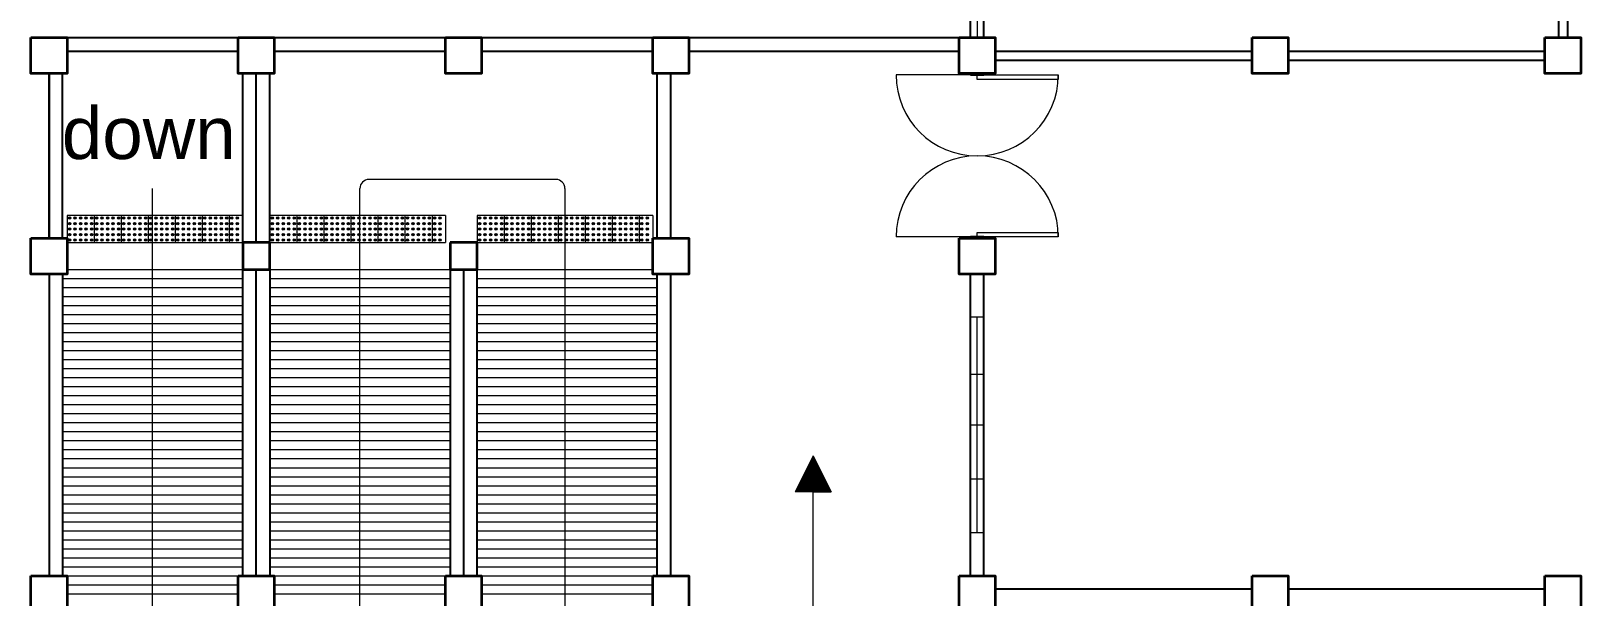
# Model space of a CAD drawing. Header units: millimetres. Extents: x 5 to 430, y 3 to 339.
# Drawn here: x 6.87 to 24.07, y 43.05 to 49.32 of the extents above; entities that cross this region are included whole.
import ezdxf

# ---------------------------------------------------------------- set-up
doc = ezdxf.new("R2010")
doc.units = ezdxf.units.MM
doc.header["$MEASUREMENT"] = 0
doc.styles.add('SWISSLT175', font='swissl.ttf', dxfattribs={"height": 0.175})

msp = doc.modelspace()

# ---------------------------------------------------------------- linework, layer by layer
at = {"color": 8, "linetype": 'ByBlock', "lineweight": 25}
for p, q in [((17.297, 49.25), (17.297, 54.85)), ((17.447, 49.25), (17.447, 54.85)), ((23.822, 51.5), (23.822, 49.25)), ((23.922, 51.45), (23.922, 49.25)), ((17.572, 49.1), (20.422, 49.1)), ((20.822, 49.1), (23.672, 49.1)), ((17.297, 48.837), (17.297, 48.85)), ((17.447, 48.837), (17.447, 48.85)), ((17.572, 49), (20.422, 49)), ((20.822, 49), (23.672, 49)), ((17.297, 47.934), (17.297, 47.94)), ((17.447, 47.934), (17.447, 47.94)), ((17.297, 47.025), (17.297, 47.037)), ((17.447, 47.025), (17.447, 47.037)), ((17.297, 43.275), (17.297, 46.625)), ((17.447, 43.275), (17.447, 46.625)), ((20.422, 43.125), (17.572, 43.125)), ((23.672, 43.125), (20.822, 43.125))]:
    msp.add_line(p, q, dxfattribs=at)
at = {"color": 8, "linetype": 'ByBlock', "lineweight": 9}
msp.add_line((17.372, 51.562), (17.372, 49.25), dxfattribs=at)
at = {"color": 8, "lineweight": 25}
for p, q in [((7.272, 49.25), (11.872, 49.25)), ((11.872, 49.25), (17.172, 49.25)), ((7.272, 49.1), (9.172, 49.1)), ((9.572, 49.1), (11.472, 49.1)), ((11.872, 49.1), (13.772, 49.1)), ((14.172, 49.1), (17.172, 49.1)), ((7.072, 48.85), (7.072, 47.025)), ((7.072, 47.025), (7.072, 48.85)), ((7.222, 47.025), (7.222, 48.85)), ((9.222, 46.975), (9.222, 48.85)), ((9.372, 46.975), (9.372, 48.85)), ((9.522, 46.975), (9.522, 48.85)), ((13.822, 47.025), (13.822, 48.85)), ((13.972, 47.025), (13.972, 48.85)), ((17.297, 48.85), (17.297, 48.837)), ((17.447, 48.85), (17.447, 48.837)), ((17.297, 48.837), (17.447, 48.837)), ((11.522, 46.975), (11.522, 43.275)), ((11.822, 43.275), (11.822, 46.975)), ((17.447, 47.037), (17.297, 47.037)), ((17.297, 47.025), (17.297, 47.037)), ((17.447, 47.025), (17.447, 47.037)), ((7.072, 46.625), (7.072, 43.275)), ((7.222, 46.625), (7.222, 43.275)), ((9.222, 43.275), (9.222, 46.675)), ((9.372, 43.275), (9.372, 46.675)), ((9.522, 46.675), (9.522, 43.275)), ((11.672, 46.675), (11.672, 43.275)), ((13.822, 43.275), (13.822, 46.625)), ((13.972, 43.275), (13.972, 46.625)), ((17.447, 46.625), (17.297, 46.625))]:
    msp.add_line(p, q, dxfattribs=at)
at = {"color": 8, "lineweight": 13}
for p, q in [((17.372, 48.837), (16.472, 48.837)), ((17.372, 48.837), (18.272, 48.837)), ((17.372, 48.787), (17.372, 48.837)), ((18.272, 48.787), (17.372, 48.787)), ((18.272, 48.837), (18.272, 48.787)), ((17.372, 47.037), (16.472, 47.037)), ((17.372, 47.087), (18.272, 47.087)), ((17.372, 47.037), (17.372, 47.087)), ((18.272, 47.037), (17.372, 47.037)), ((18.272, 47.087), (18.272, 47.037))]:
    msp.add_line(p, q, dxfattribs=at)
at = {"color": 8, "lineweight": 9}
for p, q in [((12.697, 47.675), (10.622, 47.675)), ((8.222, 34.675), (8.222, 47.575)), ((10.522, 33.622), (10.522, 47.575)), ((12.797, 47.575), (12.797, 33.622)), ((7.572, 47.275), (7.272, 47.275)), ((7.272, 47.275), (7.272, 46.975)), ((7.872, 47.275), (7.572, 47.275)), ((7.572, 47.275), (7.572, 46.975)), ((8.172, 47.275), (7.872, 47.275)), ((7.872, 47.275), (7.872, 46.975)), ((8.472, 47.275), (8.172, 47.275)), ((8.172, 47.275), (8.172, 46.975)), ((8.772, 47.275), (8.472, 47.275)), ((8.472, 47.275), (8.472, 46.975)), ((8.772, 47.275), (8.772, 46.975)), ((9.072, 47.275), (8.772, 47.275)), ((9.072, 47.275), (9.072, 46.975)), ((9.222, 47.275), (9.072, 47.275)), ((9.222, 47.275), (9.222, 46.975)), ((9.822, 47.275), (9.522, 47.275)), ((9.522, 47.275), (9.522, 46.975)), ((10.122, 47.275), (9.822, 47.275)), ((9.822, 47.275), (9.822, 46.975)), ((10.422, 47.275), (10.122, 47.275)), ((10.122, 47.275), (10.122, 46.975)), ((10.722, 47.275), (10.422, 47.275)), ((10.422, 47.275), (10.422, 46.975)), ((11.022, 47.275), (10.722, 47.275)), ((10.722, 47.275), (10.722, 46.975)), ((11.322, 47.275), (11.022, 47.275)), ((11.022, 47.275), (11.022, 46.975)), ((11.472, 47.275), (11.322, 47.275)), ((11.322, 47.275), (11.322, 46.975)), ((11.472, 47.275), (11.472, 46.975)), ((12.122, 47.275), (11.822, 47.275)), ((11.822, 47.275), (11.822, 46.975)), ((12.422, 47.275), (12.122, 47.275)), ((12.122, 47.275), (12.122, 46.975)), ((12.722, 47.275), (12.422, 47.275)), ((12.422, 47.275), (12.422, 46.975)), ((13.022, 47.275), (12.722, 47.275)), ((12.722, 47.275), (12.722, 46.975)), ((13.322, 47.275), (13.022, 47.275)), ((13.022, 47.275), (13.022, 46.975)), ((13.622, 47.275), (13.322, 47.275)), ((13.322, 47.275), (13.322, 46.975)), ((13.772, 47.275), (13.622, 47.275)), ((13.622, 47.275), (13.622, 46.975)), ((13.772, 47.275), (13.772, 46.975)), ((7.272, 46.975), (7.572, 46.975)), ((7.572, 46.975), (7.872, 46.975)), ((7.872, 46.975), (8.172, 46.975)), ((8.172, 46.975), (8.472, 46.975)), ((8.472, 46.975), (8.772, 46.975)), ((8.772, 46.975), (9.072, 46.975)), ((9.072, 46.975), (9.372, 46.975)), ((9.522, 46.975), (9.822, 46.975)), ((9.822, 46.975), (10.122, 46.975)), ((10.122, 46.975), (10.422, 46.975)), ((10.422, 46.975), (10.722, 46.975)), ((10.722, 46.975), (11.022, 46.975)), ((11.022, 46.975), (11.472, 46.975)), ((11.822, 46.975), (12.122, 46.975)), ((12.122, 46.975), (12.422, 46.975)), ((12.422, 46.975), (12.722, 46.975)), ((12.722, 46.975), (13.022, 46.975)), ((13.022, 46.975), (13.322, 46.975)), ((13.322, 46.975), (13.772, 46.975)), ((7.272, 46.675), (9.222, 46.675)), ((9.522, 46.675), (11.522, 46.675)), ((11.822, 46.675), (13.772, 46.675)), ((7.222, 46.575), (9.222, 46.575)), ((7.222, 46.475), (9.222, 46.475)), ((9.522, 46.575), (11.522, 46.575)), ((9.522, 46.475), (11.522, 46.475)), ((11.822, 46.575), (13.822, 46.575)), ((11.822, 46.475), (13.822, 46.475)), ((7.222, 46.375), (9.222, 46.375)), ((7.222, 46.275), (9.222, 46.275)), ((9.522, 46.375), (11.522, 46.375)), ((9.522, 46.275), (11.522, 46.275)), ((11.822, 46.375), (13.822, 46.375)), ((11.822, 46.275), (13.822, 46.275)), ((7.222, 46.175), (9.222, 46.175)), ((9.522, 46.175), (11.522, 46.175)), ((11.822, 46.175), (13.822, 46.175)), ((17.297, 46.15), (17.447, 46.15)), ((17.297, 44.95), (17.297, 46.15)), ((17.372, 43.75), (17.372, 46.15)), ((17.447, 46.15), (17.447, 43.75)), ((7.222, 46.075), (9.222, 46.075)), ((7.222, 45.975), (9.222, 45.975)), ((9.522, 46.075), (11.522, 46.075)), ((9.522, 45.975), (11.522, 45.975)), ((11.822, 46.075), (13.822, 46.075)), ((11.822, 45.975), (13.822, 45.975)), ((7.222, 45.875), (9.222, 45.875)), ((7.222, 45.775), (9.222, 45.775)), ((9.522, 45.875), (11.522, 45.875)), ((9.522, 45.775), (11.522, 45.775)), ((11.822, 45.875), (13.822, 45.875)), ((11.822, 45.775), (13.822, 45.775)), ((7.222, 45.675), (9.222, 45.675)), ((9.522, 45.675), (11.522, 45.675)), ((11.822, 45.675), (13.822, 45.675)), ((7.222, 45.575), (9.222, 45.575)), ((7.222, 45.475), (9.222, 45.475)), ((9.522, 45.575), (11.522, 45.575)), ((9.522, 45.475), (11.522, 45.475)), ((11.822, 45.575), (13.822, 45.575)), ((11.822, 45.475), (13.822, 45.475)), ((17.297, 45.512), (17.447, 45.512)), ((7.222, 45.375), (9.222, 45.375)), ((7.222, 45.275), (9.222, 45.275)), ((9.522, 45.375), (11.522, 45.375)), ((9.522, 45.275), (11.522, 45.275)), ((11.822, 45.375), (13.822, 45.375)), ((11.822, 45.275), (13.822, 45.275)), ((7.222, 45.175), (9.222, 45.175)), ((7.222, 45.075), (9.222, 45.075)), ((9.522, 45.175), (11.522, 45.175)), ((9.522, 45.075), (11.522, 45.075)), ((11.822, 45.175), (13.822, 45.175)), ((11.822, 45.075), (13.822, 45.075)), ((7.222, 44.975), (9.222, 44.975)), ((9.522, 44.975), (11.522, 44.975)), ((11.822, 44.975), (13.822, 44.975)), ((17.297, 44.95), (17.297, 43.75)), ((17.297, 44.95), (17.447, 44.95)), ((7.222, 44.875), (9.222, 44.875)), ((7.222, 44.775), (9.222, 44.775)), ((9.522, 44.875), (11.522, 44.875)), ((9.522, 44.775), (11.522, 44.775)), ((11.822, 44.875), (13.822, 44.875)), ((11.822, 44.775), (13.822, 44.775)), ((7.222, 44.675), (9.222, 44.675)), ((7.222, 44.575), (9.222, 44.575)), ((9.522, 44.675), (11.522, 44.675)), ((9.522, 44.575), (11.522, 44.575)), ((11.822, 44.675), (13.822, 44.675)), ((11.822, 44.575), (13.822, 44.575)), ((15.552, 44.606), (15.352, 44.206)), ((15.552, 44.556), (15.527, 44.556)), ((15.552, 44.566), (15.532, 44.566)), ((15.552, 44.576), (15.537, 44.576)), ((15.552, 44.586), (15.542, 44.586)), ((15.552, 44.596), (15.547, 44.596)), ((15.552, 44.606), (15.752, 44.206)), ((15.557, 44.596), (15.552, 44.596)), ((15.562, 44.586), (15.552, 44.586)), ((15.567, 44.576), (15.552, 44.576)), ((15.572, 44.566), (15.552, 44.566)), ((15.577, 44.556), (15.552, 44.556)), ((7.222, 44.475), (9.222, 44.475)), ((9.522, 44.475), (11.522, 44.475)), ((11.822, 44.475), (13.822, 44.475)), ((15.552, 44.376), (15.437, 44.376)), ((15.552, 44.386), (15.442, 44.386)), ((15.552, 44.396), (15.447, 44.396)), ((15.552, 44.406), (15.452, 44.406)), ((15.552, 44.416), (15.457, 44.416)), ((15.552, 44.426), (15.462, 44.426)), ((15.552, 44.436), (15.467, 44.436)), ((15.552, 44.446), (15.472, 44.446)), ((15.552, 44.456), (15.477, 44.456)), ((15.552, 44.466), (15.482, 44.466)), ((15.552, 44.476), (15.487, 44.476)), ((15.552, 44.486), (15.492, 44.486)), ((15.552, 44.496), (15.497, 44.496)), ((15.552, 44.506), (15.502, 44.506)), ((15.552, 44.516), (15.507, 44.516)), ((15.552, 44.526), (15.512, 44.526)), ((15.552, 44.536), (15.517, 44.536)), ((15.552, 44.546), (15.522, 44.546)), ((15.582, 44.546), (15.552, 44.546)), ((15.587, 44.536), (15.552, 44.536)), ((15.592, 44.526), (15.552, 44.526)), ((15.597, 44.516), (15.552, 44.516)), ((15.602, 44.506), (15.552, 44.506)), ((15.607, 44.496), (15.552, 44.496)), ((15.612, 44.486), (15.552, 44.486)), ((15.617, 44.476), (15.552, 44.476)), ((15.622, 44.466), (15.552, 44.466)), ((15.627, 44.456), (15.552, 44.456)), ((15.632, 44.446), (15.552, 44.446)), ((15.637, 44.436), (15.552, 44.436)), ((15.642, 44.426), (15.552, 44.426)), ((15.647, 44.416), (15.552, 44.416)), ((15.652, 44.406), (15.552, 44.406)), ((15.657, 44.396), (15.552, 44.396)), ((15.662, 44.386), (15.552, 44.386)), ((15.667, 44.376), (15.552, 44.376)), ((7.222, 44.375), (9.222, 44.375)), ((7.222, 44.275), (9.222, 44.275)), ((9.522, 44.375), (11.522, 44.375)), ((9.522, 44.275), (11.522, 44.275)), ((11.822, 44.375), (13.822, 44.375)), ((11.822, 44.275), (13.822, 44.275)), ((15.552, 44.206), (15.352, 44.206)), ((15.552, 44.216), (15.357, 44.216)), ((15.552, 44.226), (15.362, 44.226)), ((15.552, 44.236), (15.367, 44.236)), ((15.552, 44.246), (15.372, 44.246)), ((15.552, 44.256), (15.377, 44.256)), ((15.552, 44.266), (15.382, 44.266)), ((15.552, 44.276), (15.387, 44.276)), ((15.552, 44.286), (15.392, 44.286)), ((15.552, 44.296), (15.397, 44.296)), ((15.552, 44.296), (15.397, 44.296)), ((15.552, 44.306), (15.402, 44.306)), ((15.552, 44.316), (15.407, 44.316)), ((15.552, 44.326), (15.412, 44.326)), ((15.552, 44.336), (15.417, 44.336)), ((15.552, 44.346), (15.422, 44.346)), ((15.552, 44.356), (15.427, 44.356)), ((15.552, 44.366), (15.432, 44.366)), ((15.672, 44.366), (15.552, 44.366)), ((15.677, 44.356), (15.552, 44.356)), ((15.682, 44.346), (15.552, 44.346)), ((15.687, 44.336), (15.552, 44.336)), ((15.692, 44.326), (15.552, 44.326)), ((15.697, 44.316), (15.552, 44.316)), ((15.702, 44.306), (15.552, 44.306)), ((15.707, 44.296), (15.552, 44.296)), ((15.707, 44.296), (15.552, 44.296)), ((15.712, 44.286), (15.552, 44.286)), ((15.717, 44.276), (15.552, 44.276)), ((15.722, 44.266), (15.552, 44.266)), ((15.727, 44.256), (15.552, 44.256)), ((15.732, 44.246), (15.552, 44.246)), ((15.737, 44.236), (15.552, 44.236)), ((15.552, 44.226), (15.742, 44.226)), ((15.552, 44.216), (15.747, 44.216)), ((15.552, 36.888), (15.552, 44.206)), ((15.552, 44.206), (15.752, 44.206)), ((17.297, 44.35), (17.447, 44.35)), ((7.222, 44.175), (9.222, 44.175)), ((7.222, 44.075), (9.222, 44.075)), ((9.522, 44.175), (11.522, 44.175)), ((9.522, 44.075), (11.522, 44.075)), ((11.822, 44.175), (13.822, 44.175)), ((11.822, 44.075), (13.822, 44.075)), ((7.222, 43.975), (9.222, 43.975)), ((7.222, 43.875), (9.222, 43.875)), ((9.522, 43.975), (11.522, 43.975)), ((9.522, 43.875), (11.522, 43.875)), ((11.822, 43.975), (13.822, 43.975)), ((11.822, 43.875), (13.822, 43.875)), ((7.222, 43.775), (9.222, 43.775)), ((9.522, 43.775), (11.522, 43.775)), ((11.822, 43.775), (13.822, 43.775)), ((17.447, 43.75), (17.297, 43.75)), ((7.222, 43.675), (9.222, 43.675)), ((7.222, 43.575), (9.222, 43.575)), ((9.522, 43.675), (11.522, 43.675)), ((9.522, 43.575), (11.522, 43.575)), ((11.822, 43.675), (13.822, 43.675)), ((11.822, 43.575), (13.822, 43.575)), ((7.222, 43.475), (9.222, 43.475)), ((7.222, 43.375), (9.222, 43.375)), ((9.522, 43.475), (11.522, 43.475)), ((9.522, 43.375), (11.522, 43.375)), ((11.822, 43.475), (13.822, 43.475)), ((11.822, 43.375), (13.822, 43.375)), ((7.222, 43.275), (9.222, 43.275)), ((7.272, 43.175), (9.172, 43.175)), ((9.522, 43.275), (11.522, 43.275)), ((9.572, 43.175), (11.472, 43.175)), ((11.822, 43.275), (13.822, 43.275)), ((11.872, 43.175), (13.772, 43.175)), ((7.272, 43.075), (9.172, 43.075)), ((9.572, 43.075), (11.472, 43.075)), ((11.872, 43.075), (13.772, 43.075))]:
    msp.add_line(p, q, dxfattribs=at)
at = {"color": 8, "lineweight": 35}
for p, q in [((9.522, 46.975), (9.222, 46.975)), ((9.222, 46.975), (9.222, 46.675)), ((9.522, 46.675), (9.522, 46.975)), ((11.822, 46.975), (11.522, 46.975)), ((11.522, 46.975), (11.522, 46.675)), ((11.822, 46.675), (11.822, 46.975)), ((9.222, 46.675), (9.522, 46.675)), ((9.222, 46.675), (9.522, 46.675)), ((11.522, 46.675), (11.822, 46.675))]:
    msp.add_line(p, q, dxfattribs=at)
at = {"color": 8, "lineweight": 9}
for points in [[(17.297, 51.562), (17.447, 51.562), (17.447, 49.25), (17.297, 49.25)], [(17.297, 43.75), (17.297, 46.15), (17.447, 46.15), (17.447, 43.75)], [(17.297, 46.15), (17.447, 46.15), (17.447, 43.75), (17.297, 43.75)]]:
    msp.add_lwpolyline(points, close=True, dxfattribs=at)
at = {"color": 8, "lineweight": 35}
for points in [[(6.872, 49.25), (7.272, 49.25), (7.272, 48.85), (6.872, 48.85)], [(9.172, 49.25), (9.572, 49.25), (9.572, 48.85), (9.172, 48.85)], [(11.472, 49.25), (11.872, 49.25), (11.872, 48.85), (11.472, 48.85)], [(13.772, 49.25), (14.172, 49.25), (14.172, 48.85), (13.772, 48.85)], [(6.872, 47.025), (7.272, 47.025), (7.272, 46.625), (6.872, 46.625)], [(13.772, 47.025), (14.172, 47.025), (14.172, 46.625), (13.772, 46.625)], [(17.172, 47.025), (17.572, 47.025), (17.572, 46.625), (17.172, 46.625)], [(6.872, 43.275), (7.272, 43.275), (7.272, 42.875), (6.872, 42.875)], [(9.172, 43.275), (9.572, 43.275), (9.572, 42.875), (9.172, 42.875)], [(11.472, 43.275), (11.872, 43.275), (11.872, 42.875), (11.472, 42.875)], [(13.772, 43.275), (14.172, 43.275), (14.172, 42.875), (13.772, 42.875)]]:
    msp.add_lwpolyline(points, close=True, dxfattribs=at)
at = {"color": 8, "linetype": 'ByBlock', "lineweight": 35}
for points in [[(17.172, 49.25), (17.572, 49.25), (17.572, 48.85), (17.172, 48.85)], [(20.422, 49.25), (20.822, 49.25), (20.822, 48.85), (20.422, 48.85)], [(23.672, 49.25), (24.072, 49.25), (24.072, 48.85), (23.672, 48.85)], [(17.172, 43.275), (17.572, 43.275), (17.572, 42.875), (17.172, 42.875)], [(20.422, 43.275), (20.822, 43.275), (20.822, 42.875), (20.422, 42.875)], [(23.672, 43.275), (24.072, 43.275), (24.072, 42.875), (23.672, 42.875)]]:
    msp.add_lwpolyline(points, close=True, dxfattribs=at)
at = {"color": 8, "lineweight": 9}
for centre, radius in [((7.3, 47.247), 0.013), ((7.3, 47.186), 0.013), ((7.3, 47.125), 0.013), ((7.3, 47.247), 0.009), ((7.3, 47.186), 0.009), ((7.3, 47.125), 0.009), ((7.361, 47.247), 0.013), ((7.361, 47.186), 0.013), ((7.361, 47.125), 0.013), ((7.361, 47.247), 0.009), ((7.361, 47.186), 0.009), ((7.361, 47.125), 0.009), ((7.422, 47.247), 0.013), ((7.422, 47.186), 0.013), ((7.422, 47.125), 0.013), ((7.422, 47.247), 0.009), ((7.422, 47.186), 0.009), ((7.422, 47.125), 0.009), ((7.483, 47.247), 0.013), ((7.483, 47.186), 0.013), ((7.483, 47.125), 0.013), ((7.483, 47.247), 0.009), ((7.483, 47.186), 0.009), ((7.483, 47.125), 0.009), ((7.544, 47.247), 0.013), ((7.544, 47.186), 0.013), ((7.544, 47.125), 0.013), ((7.544, 47.247), 0.009), ((7.544, 47.186), 0.009), ((7.544, 47.125), 0.009), ((7.6, 47.247), 0.013), ((7.6, 47.186), 0.013), ((7.6, 47.125), 0.013), ((7.6, 47.247), 0.009), ((7.6, 47.186), 0.009), ((7.6, 47.125), 0.009), ((7.661, 47.247), 0.013), ((7.661, 47.186), 0.013), ((7.661, 47.125), 0.013), ((7.661, 47.247), 0.009), ((7.661, 47.186), 0.009), ((7.661, 47.125), 0.009), ((7.722, 47.247), 0.013), ((7.722, 47.186), 0.013), ((7.722, 47.125), 0.013), ((7.722, 47.247), 0.009), ((7.722, 47.186), 0.009), ((7.722, 47.125), 0.009), ((7.783, 47.247), 0.013), ((7.783, 47.186), 0.013), ((7.783, 47.125), 0.013), ((7.783, 47.247), 0.009), ((7.783, 47.186), 0.009), ((7.783, 47.125), 0.009), ((7.844, 47.247), 0.013), ((7.844, 47.186), 0.013), ((7.844, 47.125), 0.013), ((7.844, 47.247), 0.009), ((7.844, 47.186), 0.009), ((7.844, 47.125), 0.009), ((7.9, 47.247), 0.013), ((7.9, 47.186), 0.013), ((7.9, 47.125), 0.013), ((7.9, 47.247), 0.009), ((7.9, 47.186), 0.009), ((7.9, 47.125), 0.009), ((7.961, 47.247), 0.013), ((7.961, 47.186), 0.013), ((7.961, 47.125), 0.013), ((7.961, 47.247), 0.009), ((7.961, 47.186), 0.009), ((7.961, 47.125), 0.009), ((8.022, 47.247), 0.013), ((8.022, 47.186), 0.013), ((8.022, 47.125), 0.013), ((8.022, 47.247), 0.009), ((8.022, 47.186), 0.009), ((8.022, 47.125), 0.009), ((8.083, 47.247), 0.013), ((8.083, 47.186), 0.013), ((8.083, 47.125), 0.013), ((8.083, 47.247), 0.009), ((8.083, 47.186), 0.009), ((8.083, 47.125), 0.009), ((8.144, 47.247), 0.013), ((8.144, 47.186), 0.013), ((8.144, 47.125), 0.013), ((8.144, 47.247), 0.009), ((8.144, 47.186), 0.009), ((8.144, 47.125), 0.009), ((8.2, 47.247), 0.013), ((8.2, 47.186), 0.013), ((8.2, 47.125), 0.013), ((8.2, 47.247), 0.009), ((8.2, 47.186), 0.009), ((8.2, 47.125), 0.009), ((8.261, 47.247), 0.013), ((8.261, 47.186), 0.013), ((8.261, 47.125), 0.013), ((8.261, 47.247), 0.009), ((8.261, 47.186), 0.009), ((8.261, 47.125), 0.009), ((8.322, 47.247), 0.013), ((8.322, 47.186), 0.013), ((8.322, 47.125), 0.013), ((8.322, 47.247), 0.009), ((8.322, 47.186), 0.009), ((8.322, 47.125), 0.009), ((8.383, 47.247), 0.013), ((8.383, 47.186), 0.013), ((8.383, 47.125), 0.013), ((8.383, 47.247), 0.009), ((8.383, 47.186), 0.009), ((8.383, 47.125), 0.009), ((8.444, 47.247), 0.013), ((8.444, 47.186), 0.013), ((8.444, 47.125), 0.013), ((8.444, 47.247), 0.009), ((8.444, 47.186), 0.009), ((8.444, 47.125), 0.009), ((8.5, 47.247), 0.013), ((8.5, 47.186), 0.013), ((8.5, 47.125), 0.013), ((8.5, 47.247), 0.009), ((8.5, 47.186), 0.009), ((8.5, 47.125), 0.009), ((8.561, 47.247), 0.013), ((8.561, 47.186), 0.013), ((8.561, 47.125), 0.013), ((8.561, 47.247), 0.009), ((8.561, 47.186), 0.009), ((8.561, 47.125), 0.009), ((8.622, 47.247), 0.013), ((8.622, 47.186), 0.013), ((8.622, 47.125), 0.013), ((8.622, 47.247), 0.009), ((8.622, 47.186), 0.009), ((8.622, 47.125), 0.009), ((8.683, 47.247), 0.013), ((8.683, 47.186), 0.013), ((8.683, 47.125), 0.013), ((8.683, 47.247), 0.009), ((8.683, 47.186), 0.009), ((8.683, 47.125), 0.009), ((8.744, 47.247), 0.013), ((8.744, 47.186), 0.013), ((8.744, 47.125), 0.013), ((8.744, 47.247), 0.009), ((8.744, 47.186), 0.009), ((8.744, 47.125), 0.009), ((8.8, 47.247), 0.013), ((8.8, 47.186), 0.013), ((8.8, 47.125), 0.013), ((8.8, 47.247), 0.009), ((8.8, 47.186), 0.009), ((8.8, 47.125), 0.009), ((8.861, 47.247), 0.013), ((8.861, 47.186), 0.013), ((8.861, 47.125), 0.013), ((8.861, 47.247), 0.009), ((8.861, 47.186), 0.009), ((8.861, 47.125), 0.009), ((8.922, 47.247), 0.013), ((8.922, 47.186), 0.013), ((8.922, 47.125), 0.013), ((8.922, 47.247), 0.009), ((8.922, 47.186), 0.009), ((8.922, 47.125), 0.009), ((8.983, 47.247), 0.013), ((8.983, 47.186), 0.013), ((8.983, 47.125), 0.013), ((8.983, 47.247), 0.009), ((8.983, 47.186), 0.009), ((8.983, 47.125), 0.009), ((9.044, 47.247), 0.013), ((9.044, 47.186), 0.013), ((9.044, 47.125), 0.013), ((9.044, 47.247), 0.009), ((9.044, 47.186), 0.009), ((9.044, 47.125), 0.009), ((9.1, 47.247), 0.013), ((9.1, 47.186), 0.013), ((9.1, 47.125), 0.013), ((9.1, 47.247), 0.009), ((9.1, 47.186), 0.009), ((9.1, 47.125), 0.009), ((9.161, 47.247), 0.013), ((9.161, 47.186), 0.013), ((9.161, 47.125), 0.013), ((9.161, 47.247), 0.009), ((9.161, 47.186), 0.009), ((9.161, 47.125), 0.009), ((9.55, 47.247), 0.013), ((9.55, 47.186), 0.013), ((9.55, 47.125), 0.013), ((9.55, 47.247), 0.009), ((9.55, 47.186), 0.009), ((9.55, 47.125), 0.009), ((9.611, 47.247), 0.013), ((9.611, 47.186), 0.013), ((9.611, 47.125), 0.013), ((9.611, 47.247), 0.009), ((9.611, 47.186), 0.009), ((9.611, 47.125), 0.009), ((9.672, 47.247), 0.013), ((9.672, 47.186), 0.013), ((9.672, 47.125), 0.013), ((9.672, 47.247), 0.009), ((9.672, 47.186), 0.009), ((9.672, 47.125), 0.009), ((9.733, 47.247), 0.013), ((9.733, 47.186), 0.013), ((9.733, 47.125), 0.013), ((9.733, 47.247), 0.009), ((9.733, 47.186), 0.009), ((9.733, 47.125), 0.009), ((9.794, 47.247), 0.013), ((9.794, 47.186), 0.013), ((9.794, 47.125), 0.013), ((9.794, 47.247), 0.009), ((9.794, 47.186), 0.009), ((9.794, 47.125), 0.009), ((9.85, 47.247), 0.013), ((9.85, 47.186), 0.013), ((9.85, 47.125), 0.013), ((9.85, 47.247), 0.009), ((9.85, 47.186), 0.009), ((9.85, 47.125), 0.009), ((9.911, 47.247), 0.013), ((9.911, 47.186), 0.013), ((9.911, 47.125), 0.013), ((9.911, 47.247), 0.009), ((9.911, 47.186), 0.009), ((9.911, 47.125), 0.009), ((9.972, 47.247), 0.013), ((9.972, 47.186), 0.013), ((9.972, 47.125), 0.013), ((9.972, 47.247), 0.009), ((9.972, 47.186), 0.009), ((9.972, 47.125), 0.009), ((10.033, 47.247), 0.013), ((10.033, 47.186), 0.013), ((10.033, 47.125), 0.013), ((10.033, 47.247), 0.009), ((10.033, 47.186), 0.009), ((10.033, 47.125), 0.009), ((10.094, 47.247), 0.013), ((10.094, 47.186), 0.013), ((10.094, 47.125), 0.013), ((10.094, 47.247), 0.009), ((10.094, 47.186), 0.009), ((10.094, 47.125), 0.009), ((10.15, 47.247), 0.013), ((10.15, 47.186), 0.013), ((10.15, 47.125), 0.013), ((10.15, 47.247), 0.009), ((10.15, 47.186), 0.009), ((10.15, 47.125), 0.009), ((10.211, 47.247), 0.013), ((10.211, 47.186), 0.013), ((10.211, 47.125), 0.013), ((10.211, 47.247), 0.009), ((10.211, 47.186), 0.009), ((10.211, 47.125), 0.009), ((10.272, 47.247), 0.013), ((10.272, 47.186), 0.013), ((10.272, 47.125), 0.013), ((10.272, 47.247), 0.009), ((10.272, 47.186), 0.009), ((10.272, 47.125), 0.009), ((10.333, 47.247), 0.013), ((10.333, 47.186), 0.013), ((10.333, 47.125), 0.013), ((10.333, 47.247), 0.009), ((10.333, 47.186), 0.009), ((10.333, 47.125), 0.009), ((10.394, 47.247), 0.013), ((10.394, 47.186), 0.013), ((10.394, 47.125), 0.013), ((10.394, 47.247), 0.009), ((10.394, 47.186), 0.009), ((10.394, 47.125), 0.009), ((10.45, 47.247), 0.013), ((10.45, 47.186), 0.013), ((10.45, 47.125), 0.013), ((10.45, 47.247), 0.009), ((10.45, 47.186), 0.009), ((10.45, 47.125), 0.009), ((10.511, 47.247), 0.013), ((10.511, 47.186), 0.013), ((10.511, 47.125), 0.013), ((10.511, 47.247), 0.009), ((10.511, 47.186), 0.009), ((10.511, 47.125), 0.009), ((10.572, 47.247), 0.013), ((10.572, 47.186), 0.013), ((10.572, 47.125), 0.013), ((10.572, 47.247), 0.009), ((10.572, 47.186), 0.009), ((10.572, 47.125), 0.009), ((10.633, 47.247), 0.013), ((10.633, 47.186), 0.013), ((10.633, 47.125), 0.013), ((10.633, 47.247), 0.009), ((10.633, 47.186), 0.009), ((10.633, 47.125), 0.009), ((10.694, 47.247), 0.013), ((10.694, 47.186), 0.013), ((10.694, 47.125), 0.013), ((10.694, 47.247), 0.009), ((10.694, 47.186), 0.009), ((10.694, 47.125), 0.009), ((10.75, 47.247), 0.013), ((10.75, 47.186), 0.013), ((10.75, 47.125), 0.013), ((10.75, 47.247), 0.009), ((10.75, 47.186), 0.009), ((10.75, 47.125), 0.009), ((10.811, 47.247), 0.013), ((10.811, 47.186), 0.013), ((10.811, 47.125), 0.013), ((10.811, 47.247), 0.009), ((10.811, 47.186), 0.009), ((10.811, 47.125), 0.009), ((10.872, 47.247), 0.013), ((10.872, 47.186), 0.013), ((10.872, 47.125), 0.013), ((10.872, 47.247), 0.009), ((10.872, 47.186), 0.009), ((10.872, 47.125), 0.009), ((10.933, 47.247), 0.013), ((10.933, 47.186), 0.013), ((10.933, 47.125), 0.013), ((10.933, 47.247), 0.009), ((10.933, 47.186), 0.009), ((10.933, 47.125), 0.009), ((10.994, 47.247), 0.013), ((10.994, 47.186), 0.013), ((10.994, 47.125), 0.013), ((10.994, 47.247), 0.009), ((10.994, 47.186), 0.009), ((10.994, 47.125), 0.009), ((11.05, 47.247), 0.013), ((11.05, 47.186), 0.013), ((11.05, 47.125), 0.013), ((11.05, 47.247), 0.009), ((11.05, 47.186), 0.009), ((11.05, 47.125), 0.009), ((11.111, 47.247), 0.013), ((11.111, 47.186), 0.013), ((11.111, 47.125), 0.013), ((11.111, 47.247), 0.009), ((11.111, 47.186), 0.009), ((11.111, 47.125), 0.009), ((11.172, 47.247), 0.013), ((11.172, 47.186), 0.013), ((11.172, 47.125), 0.013), ((11.172, 47.247), 0.009), ((11.172, 47.186), 0.009), ((11.172, 47.125), 0.009), ((11.233, 47.247), 0.013), ((11.233, 47.186), 0.013), ((11.233, 47.125), 0.013), ((11.233, 47.247), 0.009), ((11.233, 47.186), 0.009), ((11.233, 47.125), 0.009), ((11.294, 47.247), 0.013), ((11.294, 47.186), 0.013), ((11.294, 47.125), 0.013), ((11.294, 47.247), 0.009), ((11.294, 47.186), 0.009), ((11.294, 47.125), 0.009), ((11.35, 47.247), 0.013), ((11.35, 47.186), 0.013), ((11.35, 47.125), 0.013), ((11.35, 47.247), 0.009), ((11.35, 47.186), 0.009), ((11.35, 47.125), 0.009), ((11.411, 47.247), 0.013), ((11.411, 47.186), 0.013), ((11.411, 47.125), 0.013), ((11.411, 47.247), 0.009), ((11.411, 47.186), 0.009), ((11.411, 47.125), 0.009), ((11.85, 47.247), 0.013), ((11.85, 47.186), 0.013), ((11.85, 47.125), 0.013), ((11.85, 47.247), 0.009), ((11.85, 47.186), 0.009), ((11.85, 47.125), 0.009), ((11.911, 47.247), 0.013), ((11.911, 47.186), 0.013), ((11.911, 47.125), 0.013), ((11.911, 47.247), 0.009), ((11.911, 47.186), 0.009), ((11.911, 47.125), 0.009), ((11.972, 47.247), 0.013), ((11.972, 47.186), 0.013), ((11.972, 47.125), 0.013), ((11.972, 47.247), 0.009), ((11.972, 47.186), 0.009), ((11.972, 47.125), 0.009), ((12.033, 47.247), 0.013), ((12.033, 47.186), 0.013), ((12.033, 47.125), 0.013), ((12.033, 47.247), 0.009), ((12.033, 47.186), 0.009), ((12.033, 47.125), 0.009), ((12.094, 47.247), 0.013), ((12.094, 47.186), 0.013), ((12.094, 47.125), 0.013), ((12.094, 47.247), 0.009), ((12.094, 47.186), 0.009), ((12.094, 47.125), 0.009), ((12.15, 47.247), 0.013), ((12.15, 47.186), 0.013), ((12.15, 47.125), 0.013), ((12.15, 47.247), 0.009), ((12.15, 47.186), 0.009), ((12.15, 47.125), 0.009), ((12.211, 47.247), 0.013), ((12.211, 47.186), 0.013), ((12.211, 47.125), 0.013), ((12.211, 47.247), 0.009), ((12.211, 47.186), 0.009), ((12.211, 47.125), 0.009), ((12.272, 47.247), 0.013), ((12.272, 47.186), 0.013), ((12.272, 47.125), 0.013), ((12.272, 47.247), 0.009), ((12.272, 47.186), 0.009), ((12.272, 47.125), 0.009), ((12.333, 47.247), 0.013), ((12.333, 47.186), 0.013), ((12.333, 47.125), 0.013), ((12.333, 47.247), 0.009), ((12.333, 47.186), 0.009), ((12.333, 47.125), 0.009), ((12.394, 47.247), 0.013), ((12.394, 47.186), 0.013), ((12.394, 47.125), 0.013), ((12.394, 47.247), 0.009), ((12.394, 47.186), 0.009), ((12.394, 47.125), 0.009), ((12.45, 47.247), 0.013), ((12.45, 47.186), 0.013), ((12.45, 47.125), 0.013), ((12.45, 47.247), 0.009), ((12.45, 47.186), 0.009), ((12.45, 47.125), 0.009), ((12.511, 47.247), 0.013), ((12.511, 47.186), 0.013), ((12.511, 47.125), 0.013), ((12.511, 47.247), 0.009), ((12.511, 47.186), 0.009), ((12.511, 47.125), 0.009), ((12.572, 47.247), 0.013), ((12.572, 47.186), 0.013), ((12.572, 47.125), 0.013), ((12.572, 47.247), 0.009), ((12.572, 47.186), 0.009), ((12.572, 47.125), 0.009), ((12.633, 47.247), 0.013), ((12.633, 47.186), 0.013), ((12.633, 47.125), 0.013), ((12.633, 47.247), 0.009), ((12.633, 47.186), 0.009), ((12.633, 47.125), 0.009), ((12.694, 47.247), 0.013), ((12.694, 47.186), 0.013), ((12.694, 47.125), 0.013), ((12.694, 47.247), 0.009), ((12.694, 47.186), 0.009), ((12.694, 47.125), 0.009), ((12.75, 47.247), 0.013), ((12.75, 47.186), 0.013), ((12.75, 47.125), 0.013), ((12.75, 47.247), 0.009), ((12.75, 47.186), 0.009), ((12.75, 47.125), 0.009), ((12.811, 47.247), 0.013), ((12.811, 47.186), 0.013), ((12.811, 47.125), 0.013), ((12.811, 47.247), 0.009), ((12.811, 47.186), 0.009), ((12.811, 47.125), 0.009), ((12.872, 47.247), 0.013), ((12.872, 47.186), 0.013), ((12.872, 47.125), 0.013), ((12.872, 47.247), 0.009), ((12.872, 47.186), 0.009), ((12.872, 47.125), 0.009), ((12.933, 47.247), 0.013), ((12.933, 47.186), 0.013), ((12.933, 47.125), 0.013), ((12.933, 47.247), 0.009), ((12.933, 47.186), 0.009), ((12.933, 47.125), 0.009), ((12.994, 47.247), 0.013), ((12.994, 47.186), 0.013), ((12.994, 47.125), 0.013), ((12.994, 47.247), 0.009), ((12.994, 47.186), 0.009), ((12.994, 47.125), 0.009), ((13.05, 47.247), 0.013), ((13.05, 47.186), 0.013), ((13.05, 47.125), 0.013), ((13.05, 47.247), 0.009), ((13.05, 47.186), 0.009), ((13.05, 47.125), 0.009), ((13.111, 47.247), 0.013), ((13.111, 47.186), 0.013), ((13.111, 47.125), 0.013), ((13.111, 47.247), 0.009), ((13.111, 47.186), 0.009), ((13.111, 47.125), 0.009), ((13.172, 47.247), 0.013), ((13.172, 47.186), 0.013), ((13.172, 47.125), 0.013), ((13.172, 47.247), 0.009), ((13.172, 47.186), 0.009), ((13.172, 47.125), 0.009), ((13.233, 47.247), 0.013), ((13.233, 47.186), 0.013), ((13.233, 47.125), 0.013), ((13.233, 47.247), 0.009), ((13.233, 47.186), 0.009), ((13.233, 47.125), 0.009), ((13.294, 47.247), 0.013), ((13.294, 47.186), 0.013), ((13.294, 47.125), 0.013), ((13.294, 47.247), 0.009), ((13.294, 47.186), 0.009), ((13.294, 47.125), 0.009), ((13.35, 47.247), 0.013), ((13.35, 47.186), 0.013), ((13.35, 47.125), 0.013), ((13.35, 47.247), 0.009), ((13.35, 47.186), 0.009), ((13.35, 47.125), 0.009), ((13.411, 47.247), 0.013), ((13.411, 47.186), 0.013), ((13.411, 47.125), 0.013), ((13.411, 47.247), 0.009), ((13.411, 47.186), 0.009), ((13.411, 47.125), 0.009), ((13.472, 47.247), 0.013), ((13.472, 47.186), 0.013), ((13.472, 47.125), 0.013), ((13.472, 47.247), 0.009), ((13.472, 47.186), 0.009), ((13.472, 47.125), 0.009), ((13.533, 47.247), 0.013), ((13.533, 47.186), 0.013), ((13.533, 47.125), 0.013), ((13.533, 47.247), 0.009), ((13.533, 47.186), 0.009), ((13.533, 47.125), 0.009), ((13.594, 47.247), 0.013), ((13.594, 47.186), 0.013), ((13.594, 47.125), 0.013), ((13.594, 47.247), 0.009), ((13.594, 47.186), 0.009), ((13.594, 47.125), 0.009), ((13.65, 47.247), 0.013), ((13.65, 47.186), 0.013), ((13.65, 47.125), 0.013), ((13.65, 47.247), 0.009), ((13.65, 47.186), 0.009), ((13.65, 47.125), 0.009), ((13.711, 47.247), 0.013), ((13.711, 47.186), 0.013), ((13.711, 47.125), 0.013), ((13.711, 47.247), 0.009), ((13.711, 47.186), 0.009), ((13.711, 47.125), 0.009), ((7.3, 47.064), 0.013), ((7.3, 47.003), 0.013), ((7.3, 47.064), 0.009), ((7.3, 47.003), 0.009), ((7.361, 47.064), 0.013), ((7.361, 47.003), 0.013), ((7.361, 47.064), 0.009), ((7.361, 47.003), 0.009), ((7.422, 47.064), 0.013), ((7.422, 47.003), 0.013), ((7.422, 47.064), 0.009), ((7.422, 47.003), 0.009), ((7.483, 47.064), 0.013), ((7.483, 47.003), 0.013), ((7.483, 47.064), 0.009), ((7.483, 47.003), 0.009), ((7.544, 47.064), 0.013), ((7.544, 47.003), 0.013), ((7.544, 47.064), 0.009), ((7.544, 47.003), 0.009), ((7.6, 47.064), 0.013), ((7.6, 47.003), 0.013), ((7.6, 47.064), 0.009), ((7.6, 47.003), 0.009), ((7.661, 47.064), 0.013), ((7.661, 47.003), 0.013), ((7.661, 47.064), 0.009), ((7.661, 47.003), 0.009), ((7.722, 47.064), 0.013), ((7.722, 47.003), 0.013), ((7.722, 47.064), 0.009), ((7.722, 47.003), 0.009), ((7.783, 47.064), 0.013), ((7.783, 47.003), 0.013), ((7.783, 47.064), 0.009), ((7.783, 47.003), 0.009), ((7.844, 47.064), 0.013), ((7.844, 47.003), 0.013), ((7.844, 47.064), 0.009), ((7.844, 47.003), 0.009), ((7.9, 47.064), 0.013), ((7.9, 47.003), 0.013), ((7.9, 47.064), 0.009), ((7.9, 47.003), 0.009), ((7.961, 47.064), 0.013), ((7.961, 47.003), 0.013), ((7.961, 47.064), 0.009), ((7.961, 47.003), 0.009), ((8.022, 47.064), 0.013), ((8.022, 47.003), 0.013), ((8.022, 47.064), 0.009), ((8.022, 47.003), 0.009), ((8.083, 47.064), 0.013), ((8.083, 47.003), 0.013), ((8.083, 47.064), 0.009), ((8.083, 47.003), 0.009), ((8.144, 47.064), 0.013), ((8.144, 47.003), 0.013), ((8.144, 47.064), 0.009), ((8.144, 47.003), 0.009), ((8.2, 47.064), 0.013), ((8.2, 47.003), 0.013), ((8.2, 47.064), 0.009), ((8.2, 47.003), 0.009), ((8.261, 47.064), 0.013), ((8.261, 47.003), 0.013), ((8.261, 47.064), 0.009), ((8.261, 47.003), 0.009), ((8.322, 47.064), 0.013), ((8.322, 47.003), 0.013), ((8.322, 47.064), 0.009), ((8.322, 47.003), 0.009), ((8.383, 47.064), 0.013), ((8.383, 47.003), 0.013), ((8.383, 47.064), 0.009), ((8.383, 47.003), 0.009), ((8.444, 47.064), 0.013), ((8.444, 47.003), 0.013), ((8.444, 47.064), 0.009), ((8.444, 47.003), 0.009), ((8.5, 47.064), 0.013), ((8.5, 47.003), 0.013), ((8.5, 47.064), 0.009), ((8.5, 47.003), 0.009), ((8.561, 47.064), 0.013), ((8.561, 47.003), 0.013), ((8.561, 47.064), 0.009), ((8.561, 47.003), 0.009), ((8.622, 47.064), 0.013), ((8.622, 47.003), 0.013), ((8.622, 47.064), 0.009), ((8.622, 47.003), 0.009), ((8.683, 47.064), 0.013), ((8.683, 47.003), 0.013), ((8.683, 47.064), 0.009), ((8.683, 47.003), 0.009), ((8.744, 47.064), 0.013), ((8.744, 47.003), 0.013), ((8.744, 47.064), 0.009), ((8.744, 47.003), 0.009), ((8.8, 47.064), 0.013), ((8.8, 47.003), 0.013), ((8.8, 47.064), 0.009), ((8.8, 47.003), 0.009), ((8.861, 47.064), 0.013), ((8.861, 47.003), 0.013), ((8.861, 47.064), 0.009), ((8.861, 47.003), 0.009), ((8.922, 47.064), 0.013), ((8.922, 47.003), 0.013), ((8.922, 47.064), 0.009), ((8.922, 47.003), 0.009), ((8.983, 47.064), 0.013), ((8.983, 47.003), 0.013), ((8.983, 47.064), 0.009), ((8.983, 47.003), 0.009), ((9.044, 47.064), 0.013), ((9.044, 47.003), 0.013), ((9.044, 47.064), 0.009), ((9.044, 47.003), 0.009), ((9.1, 47.064), 0.013), ((9.1, 47.003), 0.013), ((9.1, 47.064), 0.009), ((9.1, 47.003), 0.009), ((9.161, 47.064), 0.013), ((9.161, 47.003), 0.013), ((9.161, 47.064), 0.009), ((9.161, 47.003), 0.009), ((9.55, 47.064), 0.013), ((9.55, 47.003), 0.013), ((9.55, 47.064), 0.009), ((9.55, 47.003), 0.009), ((9.611, 47.064), 0.013), ((9.611, 47.003), 0.013), ((9.611, 47.064), 0.009), ((9.611, 47.003), 0.009), ((9.672, 47.064), 0.013), ((9.672, 47.003), 0.013), ((9.672, 47.064), 0.009), ((9.672, 47.003), 0.009), ((9.733, 47.064), 0.013), ((9.733, 47.003), 0.013), ((9.733, 47.064), 0.009), ((9.733, 47.003), 0.009), ((9.794, 47.064), 0.013), ((9.794, 47.003), 0.013), ((9.794, 47.064), 0.009), ((9.794, 47.003), 0.009), ((9.85, 47.064), 0.013), ((9.85, 47.003), 0.013), ((9.85, 47.064), 0.009), ((9.85, 47.003), 0.009), ((9.911, 47.064), 0.013), ((9.911, 47.003), 0.013), ((9.911, 47.064), 0.009), ((9.911, 47.003), 0.009), ((9.972, 47.064), 0.013), ((9.972, 47.003), 0.013), ((9.972, 47.064), 0.009), ((9.972, 47.003), 0.009), ((10.033, 47.064), 0.013), ((10.033, 47.003), 0.013), ((10.033, 47.064), 0.009), ((10.033, 47.003), 0.009), ((10.094, 47.064), 0.013), ((10.094, 47.003), 0.013), ((10.094, 47.064), 0.009), ((10.094, 47.003), 0.009), ((10.15, 47.064), 0.013), ((10.15, 47.003), 0.013), ((10.15, 47.064), 0.009), ((10.15, 47.003), 0.009), ((10.211, 47.064), 0.013), ((10.211, 47.003), 0.013), ((10.211, 47.064), 0.009), ((10.211, 47.003), 0.009), ((10.272, 47.064), 0.013), ((10.272, 47.003), 0.013), ((10.272, 47.064), 0.009), ((10.272, 47.003), 0.009), ((10.333, 47.064), 0.013), ((10.333, 47.003), 0.013), ((10.333, 47.064), 0.009), ((10.333, 47.003), 0.009), ((10.394, 47.064), 0.013), ((10.394, 47.003), 0.013), ((10.394, 47.064), 0.009), ((10.394, 47.003), 0.009), ((10.45, 47.064), 0.013), ((10.45, 47.003), 0.013), ((10.45, 47.064), 0.009), ((10.45, 47.003), 0.009), ((10.511, 47.064), 0.013), ((10.511, 47.003), 0.013), ((10.511, 47.064), 0.009), ((10.511, 47.003), 0.009), ((10.572, 47.064), 0.013), ((10.572, 47.003), 0.013), ((10.572, 47.064), 0.009), ((10.572, 47.003), 0.009), ((10.633, 47.064), 0.013), ((10.633, 47.003), 0.013), ((10.633, 47.064), 0.009), ((10.633, 47.003), 0.009), ((10.694, 47.064), 0.013), ((10.694, 47.003), 0.013), ((10.694, 47.064), 0.009), ((10.694, 47.003), 0.009), ((10.75, 47.064), 0.013), ((10.75, 47.003), 0.013), ((10.75, 47.064), 0.009), ((10.75, 47.003), 0.009), ((10.811, 47.064), 0.013), ((10.811, 47.003), 0.013), ((10.811, 47.064), 0.009), ((10.811, 47.003), 0.009), ((10.872, 47.064), 0.013), ((10.872, 47.003), 0.013), ((10.872, 47.064), 0.009), ((10.872, 47.003), 0.009), ((10.933, 47.064), 0.013), ((10.933, 47.003), 0.013), ((10.933, 47.064), 0.009), ((10.933, 47.003), 0.009), ((10.994, 47.064), 0.013), ((10.994, 47.003), 0.013), ((10.994, 47.064), 0.009), ((10.994, 47.003), 0.009), ((11.05, 47.064), 0.013), ((11.05, 47.003), 0.013), ((11.05, 47.064), 0.009), ((11.05, 47.003), 0.009), ((11.111, 47.064), 0.013), ((11.111, 47.003), 0.013), ((11.111, 47.064), 0.009), ((11.111, 47.003), 0.009), ((11.172, 47.064), 0.013), ((11.172, 47.003), 0.013), ((11.172, 47.064), 0.009), ((11.172, 47.003), 0.009), ((11.233, 47.064), 0.013), ((11.233, 47.003), 0.013), ((11.233, 47.064), 0.009), ((11.233, 47.003), 0.009), ((11.294, 47.064), 0.013), ((11.294, 47.003), 0.013), ((11.294, 47.064), 0.009), ((11.294, 47.003), 0.009), ((11.35, 47.064), 0.013), ((11.35, 47.003), 0.013), ((11.35, 47.064), 0.009), ((11.35, 47.003), 0.009), ((11.411, 47.064), 0.013), ((11.411, 47.003), 0.013), ((11.411, 47.064), 0.009), ((11.411, 47.003), 0.009), ((11.85, 47.064), 0.013), ((11.85, 47.003), 0.013), ((11.85, 47.064), 0.009), ((11.85, 47.003), 0.009), ((11.911, 47.064), 0.013), ((11.911, 47.003), 0.013), ((11.911, 47.064), 0.009), ((11.911, 47.003), 0.009), ((11.972, 47.064), 0.013), ((11.972, 47.003), 0.013), ((11.972, 47.064), 0.009), ((11.972, 47.003), 0.009), ((12.033, 47.064), 0.013), ((12.033, 47.003), 0.013), ((12.033, 47.064), 0.009), ((12.033, 47.003), 0.009), ((12.094, 47.064), 0.013), ((12.094, 47.003), 0.013), ((12.094, 47.064), 0.009), ((12.094, 47.003), 0.009), ((12.15, 47.064), 0.013), ((12.15, 47.003), 0.013), ((12.15, 47.064), 0.009), ((12.15, 47.003), 0.009), ((12.211, 47.064), 0.013), ((12.211, 47.003), 0.013), ((12.211, 47.064), 0.009), ((12.211, 47.003), 0.009), ((12.272, 47.064), 0.013), ((12.272, 47.003), 0.013), ((12.272, 47.064), 0.009), ((12.272, 47.003), 0.009), ((12.333, 47.064), 0.013), ((12.333, 47.003), 0.013), ((12.333, 47.064), 0.009), ((12.333, 47.003), 0.009), ((12.394, 47.064), 0.013), ((12.394, 47.003), 0.013), ((12.394, 47.064), 0.009), ((12.394, 47.003), 0.009), ((12.45, 47.064), 0.013), ((12.45, 47.003), 0.013), ((12.45, 47.064), 0.009), ((12.45, 47.003), 0.009), ((12.511, 47.064), 0.013), ((12.511, 47.003), 0.013), ((12.511, 47.064), 0.009), ((12.511, 47.003), 0.009), ((12.572, 47.064), 0.013), ((12.572, 47.003), 0.013), ((12.572, 47.064), 0.009), ((12.572, 47.003), 0.009), ((12.633, 47.064), 0.013), ((12.633, 47.003), 0.013), ((12.633, 47.064), 0.009), ((12.633, 47.003), 0.009), ((12.694, 47.064), 0.013), ((12.694, 47.003), 0.013), ((12.694, 47.064), 0.009), ((12.694, 47.003), 0.009), ((12.75, 47.064), 0.013), ((12.75, 47.003), 0.013), ((12.75, 47.064), 0.009), ((12.75, 47.003), 0.009), ((12.811, 47.064), 0.013), ((12.811, 47.003), 0.013), ((12.811, 47.064), 0.009), ((12.811, 47.003), 0.009), ((12.872, 47.064), 0.013), ((12.872, 47.003), 0.013), ((12.872, 47.064), 0.009), ((12.872, 47.003), 0.009), ((12.933, 47.064), 0.013), ((12.933, 47.003), 0.013), ((12.933, 47.064), 0.009), ((12.933, 47.003), 0.009), ((12.994, 47.064), 0.013), ((12.994, 47.003), 0.013), ((12.994, 47.064), 0.009), ((12.994, 47.003), 0.009), ((13.05, 47.064), 0.013), ((13.05, 47.003), 0.013), ((13.05, 47.064), 0.009), ((13.05, 47.003), 0.009), ((13.111, 47.064), 0.013), ((13.111, 47.003), 0.013), ((13.111, 47.064), 0.009), ((13.111, 47.003), 0.009), ((13.172, 47.064), 0.013), ((13.172, 47.003), 0.013), ((13.172, 47.064), 0.009), ((13.172, 47.003), 0.009), ((13.233, 47.064), 0.013), ((13.233, 47.003), 0.013), ((13.233, 47.064), 0.009), ((13.233, 47.003), 0.009), ((13.294, 47.064), 0.013), ((13.294, 47.003), 0.013), ((13.294, 47.064), 0.009), ((13.294, 47.003), 0.009), ((13.35, 47.064), 0.013), ((13.35, 47.003), 0.013), ((13.35, 47.064), 0.009), ((13.35, 47.003), 0.009), ((13.411, 47.064), 0.013), ((13.411, 47.003), 0.013), ((13.411, 47.064), 0.009), ((13.411, 47.003), 0.009), ((13.472, 47.064), 0.013), ((13.472, 47.003), 0.013), ((13.472, 47.064), 0.009), ((13.472, 47.003), 0.009), ((13.533, 47.064), 0.013), ((13.533, 47.003), 0.013), ((13.533, 47.064), 0.009), ((13.533, 47.003), 0.009), ((13.594, 47.064), 0.013), ((13.594, 47.003), 0.013), ((13.594, 47.064), 0.009), ((13.594, 47.003), 0.009), ((13.65, 47.064), 0.013), ((13.65, 47.003), 0.013), ((13.65, 47.064), 0.009), ((13.65, 47.003), 0.009), ((13.711, 47.064), 0.013), ((13.711, 47.003), 0.013), ((13.711, 47.064), 0.009), ((13.711, 47.003), 0.009)]:
    msp.add_circle(centre, radius, dxfattribs=at)
at = {"color": 8, "lineweight": 13}
for centre, start, end in [((17.372, 48.837), 180, 0), ((17.372, 47.037), 0, 180)]:
    msp.add_arc(centre, 0.9, start, end, dxfattribs=at)
at = {"color": 8, "lineweight": 9}
for centre, start, end in [((10.622, 47.575), 90, 180), ((12.697, 47.575), 0, 90)]:
    msp.add_arc(centre, 0.1, start, end, dxfattribs=at)

# ---------------------------------------------------------------- texts
at = {"color": 8, "lineweight": -2, "ltscale": 0.4, "insert": (8.179, 48.187), "char_height": 0.5778, "width": 0.90467, "attachment_point": 5, "line_spacing_factor": 0.9, "style": 'SWISSLT175'}
msp.add_mtext('down', dxfattribs=at)

doc.saveas('drawing.dxf')
